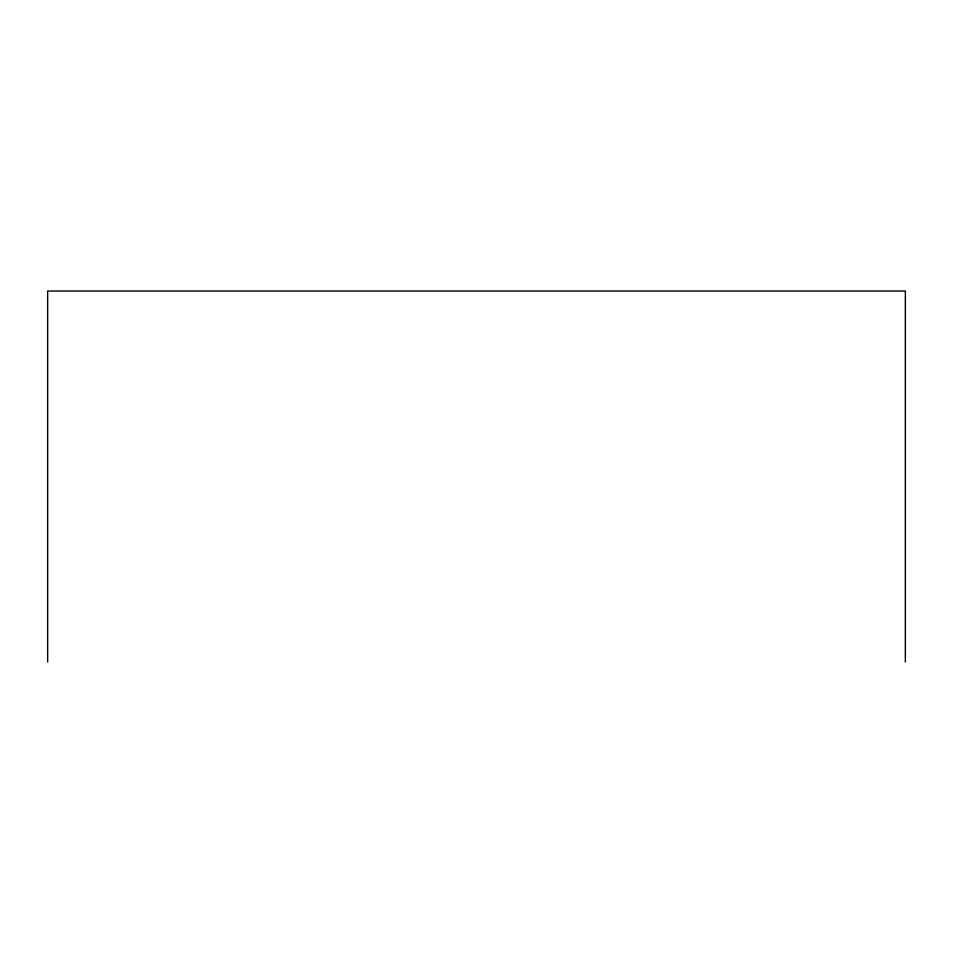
<?xml version="1.0" encoding="UTF-8"?>
<svg xmlns="http://www.w3.org/2000/svg" width="953" height="953" viewBox="0 0 953 953"><rect width="100%" height="100%" fill="white"/><g stroke="black" fill="none" stroke-linecap="round" stroke-linejoin="round"><path stroke-width="1.43" d="M905.35 661.978L905.35 291.022L47.65 291.022L47.65 661.978"/></g></svg>
